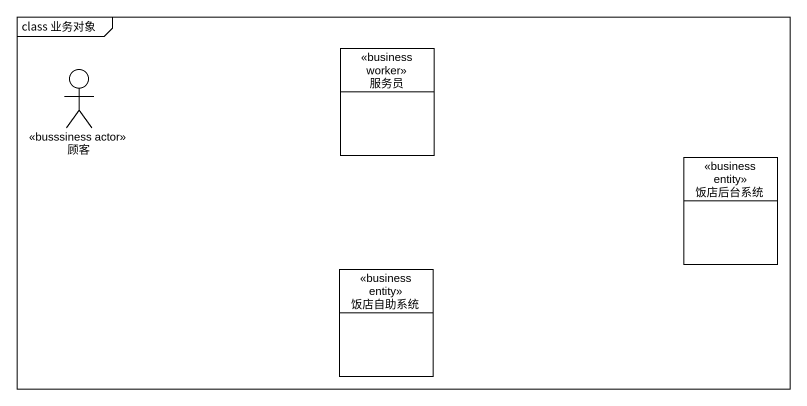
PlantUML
@startuml
mainframe class 业务对象
allowmixing
hide circle
hide empty members
actor 顾客 <<busssiness actor>>
class 服务员 <<business worker>>
class 饭店后台系统 <<business entity>>
class 饭店自助系统 <<business entity>>
@enduml
